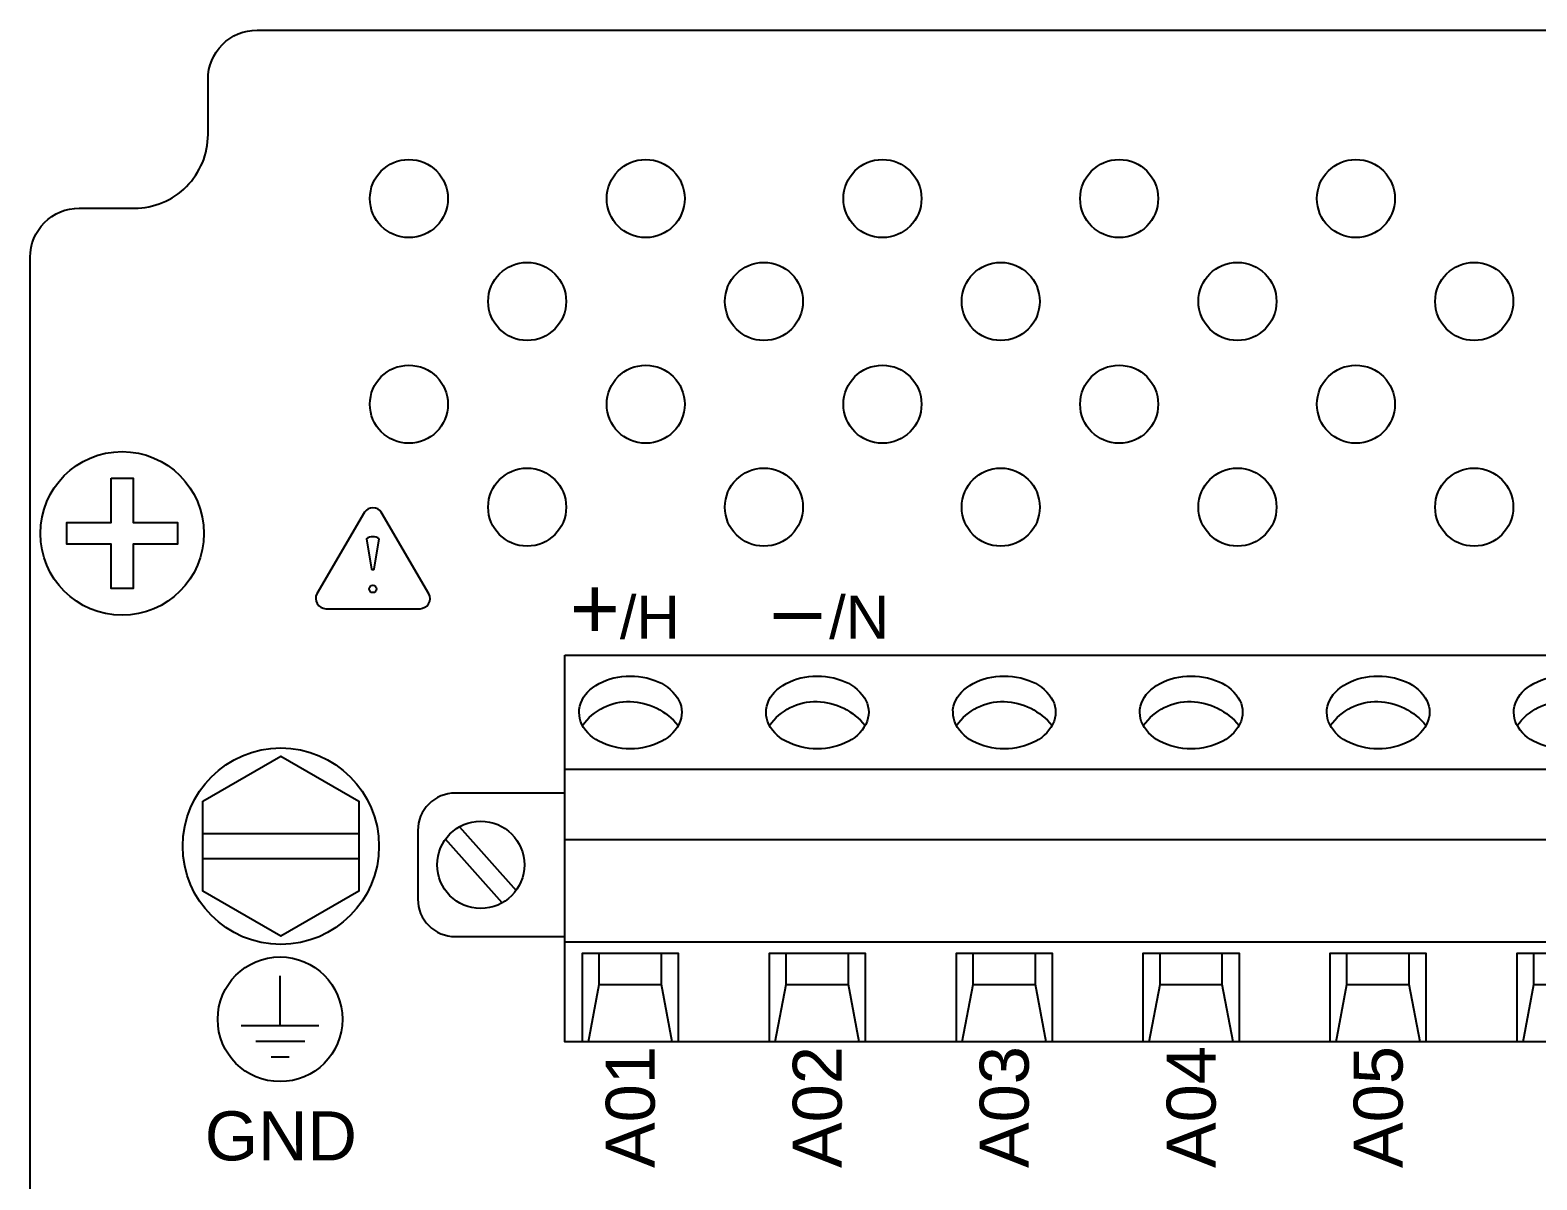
# Model space of a CAD drawing. Extents: x 0.5 to 35.5, y 0.5 to 23.5.
# Drawn here: x 28.729 to 31.147, y 11.62 to 13.464 of the extents above; entities that cross this region are included whole.
import ezdxf

# ---------------------------------------------------------------- set-up
doc = ezdxf.new("R2010")
doc.units = 0
doc.header["$MEASUREMENT"] = 0
doc.layers.add('6_00______DWG_', color=7, linetype='CONTINUOUS')
doc.styles.add('ARIAL', font='arial.ttf')

msp = doc.modelspace()

# ---------------------------------------------------------------- linework, layer by layer
at = {"layer": '6_00______DWG_'}
for points in [[(29.0933, 13.4639), (33.7587, 13.4639, -0.414214), (33.8374, 13.3851), (33.8374, 13.2965, 0.414214), (33.9556, 13.1784), (34.0441, 13.1784, -0.414214), (34.1229, 13.0997), (34.1229, 6.5446, -0.414214), (34.0441, 6.4658), (33.9556, 6.4658, 0.414214), (33.8374, 6.3477), (33.8374, 6.2591, -0.414214), (33.7587, 6.1804), (29.0933, 6.1804, -0.414214), (29.0146, 6.2591), (29.0146, 6.3477, 0.414214), (28.8965, 6.4658), (28.8079, 6.4658, -0.414214), (28.7292, 6.5446), (28.7292, 13.0997, -0.414214), (28.8079, 13.1784), (28.8965, 13.1784, 0.414214), (29.0146, 13.2965), (29.0146, 13.3851, -0.414214)], [(29.2658, 12.6907), (29.1893, 12.5601, 0.555022), (29.2036, 12.5361), (29.3548, 12.5361, 0.555022), (29.3692, 12.5601), (29.2927, 12.6907, 0.531445)], [(29.2895, 12.6483, 0.299493), (29.2689, 12.6483), (29.277, 12.5993), (29.2776, 12.5987), (29.2808, 12.5987), (29.2815, 12.5993), (29.2895, 12.6483)], [(29.6101, 12.3746, -0.203751), (29.6316, 12.4093, -0.133265), (29.6787, 12.4273, -0.119641), (29.7316, 12.4211, -0.162293), (29.7679, 12.3932, -0.234436), (29.7723, 12.3555, -0.182264), (29.743, 12.3237, -0.124648), (29.6923, 12.3114, -0.124648), (29.6416, 12.3237, -0.184228), (29.6123, 12.3555, -0.072555)], [(29.9101, 12.3746, -0.203751), (29.9316, 12.4093, -0.133265), (29.9787, 12.4273, -0.119641), (30.0316, 12.4211, -0.162293), (30.0679, 12.3932, -0.234436), (30.0723, 12.3555, -0.182264), (30.043, 12.3237, -0.124648), (29.9923, 12.3114, -0.124648), (29.9416, 12.3237, -0.184228), (29.9123, 12.3555, -0.072555)], [(30.2101, 12.3746, -0.203751), (30.2316, 12.4093, -0.133265), (30.2787, 12.4273, -0.119641), (30.3316, 12.4211, -0.162293), (30.3679, 12.3932, -0.234436), (30.3723, 12.3555, -0.182264), (30.343, 12.3237, -0.124648), (30.2923, 12.3114, -0.124648), (30.2416, 12.3237, -0.184228), (30.2123, 12.3555, -0.072555)], [(30.5101, 12.3746, -0.203751), (30.5316, 12.4093, -0.133265), (30.5787, 12.4273, -0.119641), (30.6316, 12.4211, -0.162293), (30.6679, 12.3932, -0.234436), (30.6723, 12.3555, -0.182264), (30.643, 12.3237, -0.124648), (30.5923, 12.3114, -0.124648), (30.5416, 12.3237, -0.184228), (30.5123, 12.3555, -0.072555)], [(30.8101, 12.3746, -0.203751), (30.8316, 12.4093, -0.133265), (30.8787, 12.4273, -0.119641), (30.9316, 12.4211, -0.162293), (30.9679, 12.3932, -0.234436), (30.9723, 12.3555, -0.182264), (30.943, 12.3237, -0.124648), (30.8923, 12.3114, -0.124648), (30.8416, 12.3237, -0.184228), (30.8123, 12.3555, -0.072555)], [(31.1101, 12.3746, -0.203751), (31.1316, 12.4093, -0.133265), (31.1787, 12.4273, -0.119641), (31.2316, 12.4211, -0.162293), (31.2679, 12.3932, -0.234436), (31.2723, 12.3555, -0.182264), (31.243, 12.3237, -0.124648), (31.1923, 12.3114, -0.124648), (31.1416, 12.3237, -0.184228), (31.1123, 12.3555, -0.072555)]]:
    msp.add_lwpolyline(points, format="xyb", close=True, dxfattribs=at)
for points in [[(28.8593, 12.7454), (28.8943, 12.7454), (28.8943, 12.6743), (28.9654, 12.6743), (28.9654, 12.6393), (28.8943, 12.6393), (28.8943, 12.5683), (28.8593, 12.5683), (28.8593, 12.6393), (28.7883, 12.6393), (28.7883, 12.6743), (28.8593, 12.6743)], [(29.5873, 12.4613), (31.2973, 12.4613), (31.2973, 11.8413), (29.5873, 11.8413)], [(29.0065, 12.2274), (29.1315, 12.2995), (29.2565, 12.2274), (29.2565, 12.083), (29.1315, 12.0109), (29.0065, 12.083)]]:
    msp.add_lwpolyline(points, close=True, dxfattribs=at)
for points in [[(29.6155, 12.3487, -0.246683), (29.6921, 12.3872, -0.217208), (29.7691, 12.3488)], [(29.9155, 12.3487, -0.246683), (29.9921, 12.3872, -0.217208), (30.0691, 12.3488)], [(30.2155, 12.3487, -0.246683), (30.2921, 12.3872, -0.217208), (30.3691, 12.3488)], [(30.5155, 12.3487, -0.246683), (30.5921, 12.3872, -0.217208), (30.6691, 12.3488)], [(30.8155, 12.3487, -0.246683), (30.8921, 12.3872, -0.217208), (30.9691, 12.3488)], [(31.1155, 12.3487, -0.246683), (31.1921, 12.3872, -0.217208), (31.2691, 12.3488)], [(29.5873, 12.2403), (29.4113, 12.2403, 0.414214), (29.3513, 12.1803), (29.3513, 12.0703, 0.414214), (29.4113, 12.0103), (29.5873, 12.0103)]]:
    msp.add_lwpolyline(points, format="xyb", dxfattribs=at)
for points in [[(31.2973, 12.2783), (29.5873, 12.2783)], [(29.4181, 12.1864), (29.5089, 12.0841)], [(29.2565, 12.1752), (29.0065, 12.1752)], [(29.4865, 12.0642), (29.3957, 12.1664)], [(31.2973, 12.1653), (29.5873, 12.1653)], [(29.0065, 12.1352), (29.2565, 12.1352)], [(31.2973, 12.0013), (29.5873, 12.0013)], [(29.6155, 11.8413), (29.6155, 11.9836), (29.7691, 11.9836), (29.7691, 11.8413)], [(29.625, 11.8413), (29.6423, 11.9332), (29.6423, 11.9836)], [(29.7596, 11.8413), (29.7423, 11.9332), (29.7423, 11.9836)], [(29.9155, 11.8413), (29.9155, 11.9836), (30.0691, 11.9836), (30.0691, 11.8413)], [(29.925, 11.8413), (29.9423, 11.9332), (29.9423, 11.9836)], [(30.0596, 11.8413), (30.0423, 11.9332), (30.0423, 11.9836)], [(30.2155, 11.8413), (30.2155, 11.9836), (30.3691, 11.9836), (30.3691, 11.8413)], [(30.225, 11.8413), (30.2423, 11.9332), (30.2423, 11.9836)], [(30.3596, 11.8413), (30.3423, 11.9332), (30.3423, 11.9836)], [(30.5155, 11.8413), (30.5155, 11.9836), (30.6691, 11.9836), (30.6691, 11.8413)], [(30.525, 11.8413), (30.5423, 11.9332), (30.5423, 11.9836)], [(30.6596, 11.8413), (30.6423, 11.9332), (30.6423, 11.9836)], [(30.8155, 11.8413), (30.8155, 11.9836), (30.9691, 11.9836), (30.9691, 11.8413)], [(30.825, 11.8413), (30.8423, 11.9332), (30.8423, 11.9836)], [(30.9596, 11.8413), (30.9423, 11.9332), (30.9423, 11.9836)], [(31.1155, 11.8413), (31.1155, 11.9836), (31.2691, 11.9836), (31.2691, 11.8413)], [(31.125, 11.8413), (31.1423, 11.9332), (31.1423, 11.9836)], [(29.1302, 11.8675), (29.1302, 11.9475)], [(29.6423, 11.9332), (29.7423, 11.9332)], [(29.9423, 11.9332), (30.0423, 11.9332)], [(30.2423, 11.9332), (30.3423, 11.9332)], [(30.5423, 11.9332), (30.6423, 11.9332)], [(30.8423, 11.9332), (30.9423, 11.9332)], [(31.1423, 11.9332), (31.2423, 11.9332)], [(29.0679, 11.8675), (29.1925, 11.8675)], [(29.0913, 11.8425), (29.1701, 11.8425)], [(29.1157, 11.8175), (29.1446, 11.8175)]]:
    msp.add_lwpolyline(points, dxfattribs=at)
for centre, radius in [((29.337, 13.1938), 0.0626), ((29.717, 13.1938), 0.0626), ((30.0969, 13.1938), 0.0626), ((30.4768, 13.1938), 0.0626), ((30.8567, 13.1938), 0.0626), ((29.5268, 13.0288), 0.0626), ((29.9067, 13.0288), 0.0626), ((30.2867, 13.0288), 0.0626), ((30.6666, 13.0288), 0.0626), ((31.0465, 13.0288), 0.0626), ((29.337, 12.8639), 0.0626), ((29.717, 12.8639), 0.0626), ((30.0969, 12.8639), 0.0626), ((30.4768, 12.8639), 0.0626), ((30.8567, 12.8639), 0.0626), ((28.8768, 12.6568), 0.1312), ((29.5268, 12.6989), 0.0626), ((29.9067, 12.6989), 0.0626), ((30.2867, 12.6989), 0.0626), ((30.6666, 12.6989), 0.0626), ((31.0465, 12.6989), 0.0626), ((29.2792, 12.5677), 0.0059), ((29.1315, 12.1552), 0.1575), ((29.4523, 12.1253), 0.07)]:
    msp.add_circle(centre, radius, dxfattribs=at)
at = {"layer": '6_00______DWG_', "linetype": 'CONTINUOUS'}
msp.add_circle((29.1302, 11.8776), 0.1, dxfattribs=at)

# ---------------------------------------------------------------- texts
at = {"layer": '6_00______DWG_', "style": 'ARIAL'}
for s, height, p in [('+', 0.0983, (29.5952, 12.4879)), ('/H', 0.06883, (29.6755, 12.4879)), ('/N', 0.06883, (30.0114, 12.4879)), ('–', 0.0983, (29.9225, 12.4879)), ('GND', 0.07867, (29.0094, 11.6513))]:
    msp.add_text(s, height=height, dxfattribs=at).set_placement(p)
for s, p in [('A01', (29.7316, 11.6391)), ('A02', (30.0316, 11.6391)), ('A03', (30.3316, 11.6391)), ('A04', (30.6316, 11.6391)), ('A05', (30.9316, 11.6391))]:
    msp.add_text(s, height=0.07867, rotation=90, dxfattribs=at).set_placement(p)

doc.saveas('drawing.dxf')
